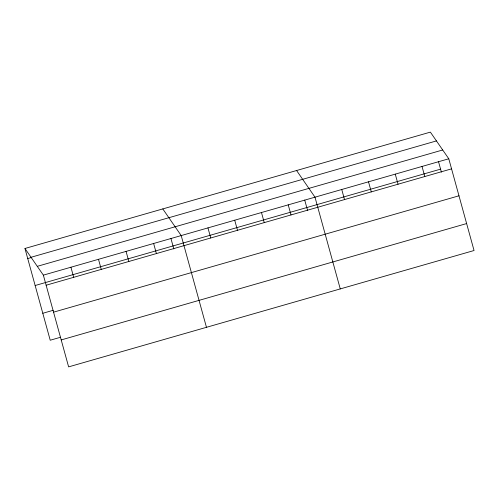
<?xml version="1.0" encoding="UTF-8"?>
<svg xmlns="http://www.w3.org/2000/svg" width="499" height="499" viewBox="0 0 499 499"><rect width="100%" height="100%" fill="white"/><g stroke="black" fill="none" stroke-linecap="round" stroke-linejoin="round"><path stroke-width="0.75" d="M24.95 248.483L430.375 132.123L448.782 158.776L474.05 250.517L68.625 366.877L43.357 275.136L24.95 248.483L50.218 340.224L60.653 337.23M31.025 257.278L436.45 140.918M27.726 258.569L31.456 257.496M37.282 266.341L442.707 149.974M43.357 275.136L448.782 158.776M35.148 285.515L440.573 169.149M46.133 285.222L451.558 168.855M42.795 313.278L53.231 310.284M53.555 312.168L458.98 195.801M61.202 339.931L466.627 223.564M296.587 170.521L314.988 197.174L340.262 288.915M162.793 208.919L181.199 235.572L206.467 327.313M438.515 161.664L441.403 172.155M422.023 166.454L424.799 176.534M395.264 174.132L398.04 184.218M368.505 181.811L371.281 191.897M341.746 189.495L344.522 199.575M304.721 200.068L307.609 210.553M288.229 204.852L291.011 214.938M261.476 212.53L264.252 222.616M234.717 220.215L237.493 230.295M207.958 227.893L210.734 237.973M170.932 238.466L173.82 248.951M153.63 243.487L156.405 253.567M126.06 251.396L128.842 261.482M98.49 259.312L101.272 269.398M70.927 267.227L73.702 277.307"/></g></svg>
